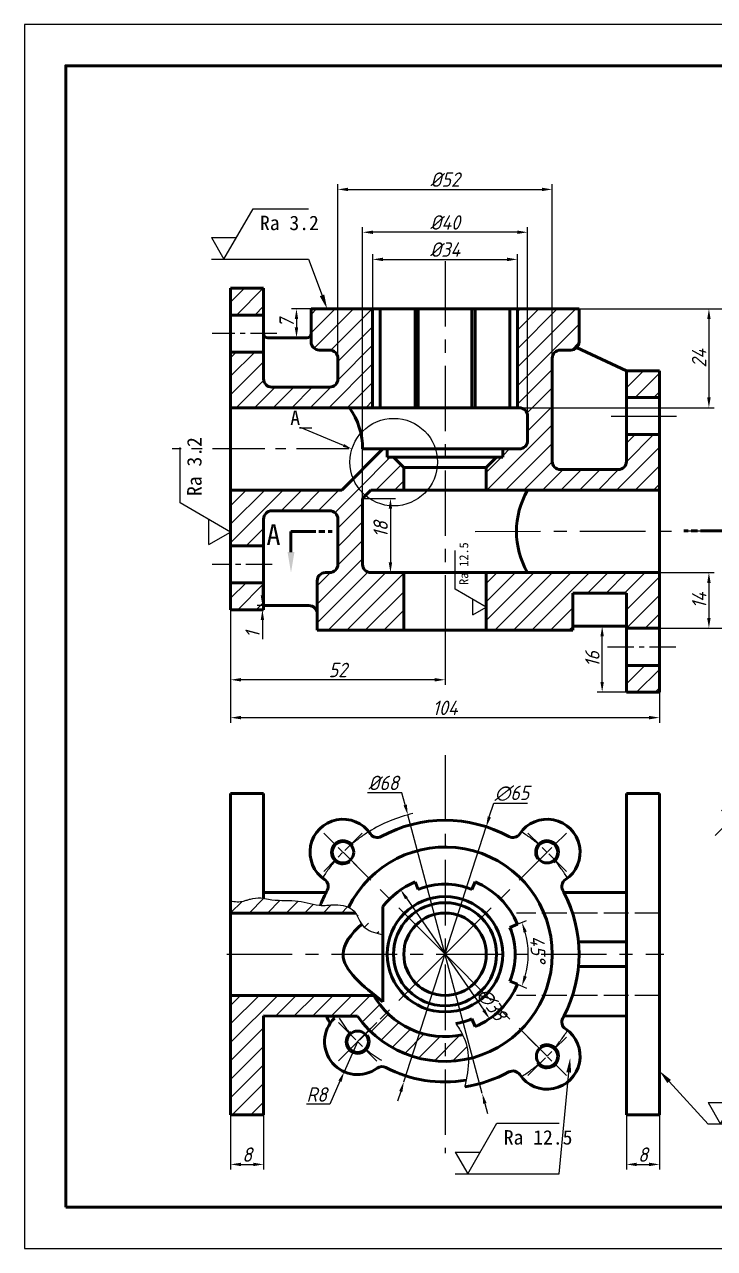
# Model space of a CAD drawing. Header units: millimetres. Extents: x 0 to 420, y 0 to 297.
# Drawn here: x 0 to 167.4, y 0 to 297 of the extents above; entities that cross this region are included whole.
import ezdxf
from ezdxf import colors
from ezdxf.entities.mleader import LeaderData, LeaderLine
from ezdxf.math import Vec2, Vec3

# ---------------------------------------------------------------- set-up
doc = ezdxf.new("R2010")
doc.units = ezdxf.units.MM
for name, pattern in [('ACAD_ISO02W100', [15, 12, -3]), ('AM_ISO08W050', [18, 12, -1.5, 3, -1.5]), ('AM_ISO08W050x2', [9, 6, -0.75, 1.5, -0.75]), ('CENTER', [50.8, 31.75, -6.35, 6.35, -6.35])]:
    doc.linetypes.add(name, pattern=pattern)
for name, color, linetype, lineweight in [('AM_0', 7, 'Continuous', 50), ('AM_10', 7, 'AM_ISO08W050', 50), ('AM_4', 3, 'Continuous', 25), ('AM_5', 3, 'Continuous', 25), ('AM_7', 4, 'AM_ISO08W050', 25), ('粗实线', 7, 'Continuous', 50), ('虚线', 7, 'ACAD_ISO02W100', 25)]:
    doc.layers.add(name, color=color, linetype=linetype, lineweight=lineweight)
doc.layers.add('点划线', color=3, linetype='CENTER')
doc.styles.add('数字', font='isocp.shx', dxfattribs={"oblique": 15})
doc.dimstyles.new('GB-test$0', dxfattribs={"dimtxt": 3.5, "dimasz": 2.5, "dimexe": 1.25, "dimexo": 0, "dimtad": 1, "dimdsep": 46, "dimtxsty": '数字', "dimcen": 2.5, "dimadec": 0, "dimazin": 0, "dimtfac": 1, "dimtmove": 0, "dimatfit": 3, "dimfxl": 1, "dimarcsym": 0})
doc.dimstyles.new('GB-test$2', dxfattribs={"dimtxt": 3.5, "dimasz": 2.5, "dimexe": 1.25, "dimexo": 0, "dimtad": 2, "dimdsep": 46, "dimtxsty": '数字', "dimcen": 2.5, "dimadec": 0, "dimazin": 0, "dimtfac": 1, "dimtmove": 0, "dimatfit": 3, "dimfxl": 1, "dimarcsym": 0})
doc.dimstyles.new('GB-test$3', dxfattribs={"dimtxt": 3.5, "dimasz": 2.5, "dimexe": 1.25, "dimexo": 0, "dimtad": 1, "dimtoh": 1, "dimdsep": 46, "dimtxsty": '数字', "dimcen": 2.5, "dimadec": 0, "dimazin": 0, "dimtfac": 1, "dimtmove": 0, "dimatfit": 0, "dimfxl": 1, "dimarcsym": 0})
doc.dimstyles.new('GB-test$4', dxfattribs={"dimtxt": 3.5, "dimasz": 2.5, "dimexe": 1.25, "dimexo": 0, "dimtad": 1, "dimtoh": 1, "dimdsep": 46, "dimtxsty": '数字', "dimcen": 2.5, "dimadec": 0, "dimazin": 0, "dimtfac": 1, "dimtmove": 0, "dimatfit": 0, "dimfxl": 1, "dimarcsym": 0})

# ---------------------------------------------------------------- blocks, each defined once
blk = doc.blocks.new('*U22')
at = {"layer": '点划线', "ltscale": 0.5}
blk.add_line((-12.37, -12.37), (12.37, 12.37), dxfattribs=at)
blk = doc.blocks.new('*U23')
at = {"layer": '粗实线', "color": 0, "linetype": 'ByBlock', "lineweight": -2, "transparency": 16777216}
for p, rotation in [((89.63, 83.78), 90.00000000000001), ((89.63, 59.03), 180), ((114.37, 59.03), 270)]:
    blk.add_blockref('*U22', p, dxfattribs=dict(at, rotation=rotation))
blk.add_blockref('*U22', (114.37, 83.78), dxfattribs=at)
blk = doc.blocks.new('*U12')
at = {"layer": 'AM_0'}
blk.add_circle((126.75, 96.16), 2.59, dxfattribs=at)
at = {"layer": 'AM_4'}
blk.add_arc((126.75, 96.16), 3, 305, 215, dxfattribs=at)
at = {"layer": 'AM_7', "linetype": 'AM_ISO08W050x2'}
for p, q in [((122.08, 91.49), (131.42, 100.82)), ((131.42, 91.49), (122.08, 100.82))]:
    blk.add_line(p, q, dxfattribs=at)
blk = doc.blocks.new('*U13')
at = {"layer": 'AM_0'}
blk.add_circle((77.25, 96.16), 2.59, dxfattribs=at)
at = {"layer": 'AM_4'}
blk.add_arc((77.25, 96.16), 3, 35, 305, dxfattribs=at)
at = {"layer": 'AM_7', "linetype": 'AM_ISO08W050x2'}
for p, q in [((81.92, 91.49), (72.58, 100.82)), ((81.92, 100.82), (72.58, 91.49))]:
    blk.add_line(p, q, dxfattribs=at)
blk = doc.blocks.new('*U14')
at = {"layer": 'AM_0'}
blk.add_circle((126.75, 46.66), 2.59, dxfattribs=at)
at = {"layer": 'AM_4'}
blk.add_arc((126.75, 46.66), 3, 215, 125, dxfattribs=at)
at = {"layer": 'AM_7', "linetype": 'AM_ISO08W050x2'}
for p, q in [((122.08, 51.32), (131.42, 41.99)), ((122.08, 41.99), (131.42, 51.32))]:
    blk.add_line(p, q, dxfattribs=at)
blk = doc.blocks.new('*U15')
at = {"layer": 'AM_0'}
blk.add_circle((80.81, 50.17), 2.59, dxfattribs=at)
at = {"layer": 'AM_4'}
blk.add_arc((80.81, 50.17), 3, 124.7865, 34.7865, dxfattribs=at)
at = {"layer": 'AM_7', "linetype": 'AM_ISO08W050x2'}
for p, q in [((85.49, 54.82), (76.12, 45.52)), ((76.16, 54.86), (85.46, 45.49))]:
    blk.add_line(p, q, dxfattribs=at)
blk = doc.blocks.new('*D31')
at = {"layer": 'AM_5', "color": 0, "lineweight": -2, "transparency": 16777216}
for p, q in [((146, 151), (138.86, 151)), ((140.11, 137.5), (140.11, 148.5)), ((146, 135), (138.86, 135))]:
    blk.add_line(p, q, dxfattribs=at)
at = {"layer": 'AM_5', "color": 0, "transparency": 16777216}
for points in [[(139.69, 148.5), (140.52, 148.5), (140.11, 151)], [(139.69, 137.5), (140.52, 137.5), (140.11, 135)]]:
    blk.add_solid(points, dxfattribs=at)
at = {"layer": 'Defpoints', "color": 0, "transparency": 16777216}
for p in [(140.11, 151), (146, 151), (146, 135)]:
    blk.add_point(p, dxfattribs=at)
at = {"layer": 'AM_5', "color": 0, "transparency": 16777216, "insert": (137.73, 143), "char_height": 3.5, "attachment_point": 5, "rotation": 90, "style": '数字'}
blk.add_mtext('16', dxfattribs=at)
blk = doc.blocks.new('*D33')
at = {"layer": 'AM_5', "color": 0, "lineweight": -2, "transparency": 16777216}
for p, q in [((57.71, 158.5), (57.71, 161)), ((58, 156), (56.46, 156)), ((58, 155), (56.46, 155)), ((57.71, 156), (57.71, 155)), ((57.71, 152.5), (57.71, 147.86))]:
    blk.add_line(p, q, dxfattribs=at)
at = {"layer": 'AM_5', "color": 0, "transparency": 16777216}
for points in [[(57.29, 158.5), (58.12, 158.5), (57.71, 156)], [(57.29, 152.5), (58.12, 152.5), (57.71, 155)]]:
    blk.add_solid(points, dxfattribs=at)
at = {"layer": 'Defpoints', "color": 0, "transparency": 16777216}
for p in [(57.71, 155), (58, 156), (58, 155)]:
    blk.add_point(p, dxfattribs=at)
at = {"layer": 'AM_5', "color": 0, "transparency": 16777216, "insert": (55.33, 148.93), "char_height": 3.5, "attachment_point": 5, "rotation": 90, "style": '数字'}
blk.add_mtext('1', dxfattribs=at)
blk = doc.blocks.new('*D34')
at = {"layer": 'AM_5', "color": 0, "lineweight": -2, "transparency": 16777216}
for p, q in [((134.5, 228), (178.2, 228)), ((176.95, 153), (176.95, 225.5)), ((154, 150.5), (178.2, 150.5))]:
    blk.add_line(p, q, dxfattribs=at)
at = {"layer": 'AM_5', "color": 0, "transparency": 16777216}
for points in [[(176.53, 225.5), (177.37, 225.5), (176.95, 228)], [(176.53, 153), (177.37, 153), (176.95, 150.5)]]:
    blk.add_solid(points, dxfattribs=at)
at = {"layer": 'Defpoints', "color": 0, "transparency": 16777216}
for p in [(134.5, 228), (176.95, 228), (154, 150.5)]:
    blk.add_point(p, dxfattribs=at)
at = {"layer": 'AM_5', "color": 0, "transparency": 16777216, "insert": (174.58, 189.25), "char_height": 3.5, "attachment_point": 5, "rotation": 90, "style": '数字'}
blk.add_mtext('78', dxfattribs=at)
blk = doc.blocks.new('*D35')
at = {"layer": 'AM_5', "color": 0, "lineweight": -2, "transparency": 16777216}
for p, q in [((82, 182), (90.01, 182)), ((88.76, 179.5), (88.76, 166.5)), ((84, 164), (90.01, 164))]:
    blk.add_line(p, q, dxfattribs=at)
at = {"layer": 'AM_5', "color": 0, "transparency": 16777216}
for points in [[(88.34, 179.5), (89.17, 179.5), (88.76, 182)], [(88.34, 166.5), (89.17, 166.5), (88.76, 164)]]:
    blk.add_solid(points, dxfattribs=at)
at = {"layer": 'Defpoints', "color": 0, "transparency": 16777216}
for p in [(82, 182), (84, 164), (88.76, 164)]:
    blk.add_point(p, dxfattribs=at)
at = {"layer": 'AM_5', "color": 0, "transparency": 16777216, "insert": (86.38, 174.47), "char_height": 3.5, "attachment_point": 5, "rotation": 90, "style": '数字'}
blk.add_mtext('18', dxfattribs=at)
blk = doc.blocks.new('*D36')
at = {"layer": 'AM_5', "color": 0, "lineweight": -2, "transparency": 16777216}
for p, q in [((50, 155), (50, 136.75)), ((102, 150), (102, 136.75)), ((99.5, 138), (52.5, 138))]:
    blk.add_line(p, q, dxfattribs=at)
at = {"layer": 'AM_5', "color": 0, "transparency": 16777216}
for points in [[(52.5, 138.42), (52.5, 137.58), (50, 138)], [(99.5, 138.42), (99.5, 137.58), (102, 138)]]:
    blk.add_solid(points, dxfattribs=at)
at = {"layer": 'Defpoints', "color": 0, "transparency": 16777216}
for p in [(50, 155), (102, 150), (50, 138)]:
    blk.add_point(p, dxfattribs=at)
at = {"layer": 'AM_5', "color": 0, "transparency": 16777216, "insert": (76, 140.38), "char_height": 3.5, "attachment_point": 5, "style": '数字'}
blk.add_mtext('52', dxfattribs=at)
blk = doc.blocks.new('*D37')
at = {"layer": 'AM_5', "color": 0, "lineweight": -2, "transparency": 16777216}
for p, q in [((50, 155), (50, 127.56)), ((154, 135), (154, 127.56)), ((52.5, 128.81), (151.5, 128.81))]:
    blk.add_line(p, q, dxfattribs=at)
at = {"layer": 'AM_5', "color": 0, "transparency": 16777216}
for points in [[(52.5, 129.23), (52.5, 128.4), (50, 128.81)], [(151.5, 129.23), (151.5, 128.4), (154, 128.81)]]:
    blk.add_solid(points, dxfattribs=at)
at = {"layer": 'Defpoints', "color": 0, "transparency": 16777216}
for p in [(50, 155), (154, 135), (154, 128.81)]:
    blk.add_point(p, dxfattribs=at)
at = {"layer": 'AM_5', "color": 0, "transparency": 16777216, "insert": (102, 131.19), "char_height": 3.5, "attachment_point": 5, "style": '数字'}
blk.add_mtext('104', dxfattribs=at)
blk = doc.blocks.new('*D38')
at = {"layer": 'AM_5', "color": 0, "lineweight": -2, "transparency": 16777216}
for p, q in [((84.45, 228), (84.45, 241.25)), ((119.55, 228), (119.55, 241.25)), ((86.95, 240), (117.05, 240))]:
    blk.add_line(p, q, dxfattribs=at)
at = {"layer": 'AM_5', "color": 0, "transparency": 16777216}
for points in [[(86.95, 240.42), (86.95, 239.58), (84.45, 240)], [(117.05, 240.42), (117.05, 239.58), (119.55, 240)]]:
    blk.add_solid(points, dxfattribs=at)
at = {"layer": 'Defpoints', "color": 0, "transparency": 16777216}
for p in [(119.55, 240), (84.45, 228), (119.55, 228)]:
    blk.add_point(p, dxfattribs=at)
at = {"layer": 'AM_5', "color": 0, "transparency": 16777216, "insert": (102, 242.38), "char_height": 3.5, "attachment_point": 5, "style": '数字'}
blk.add_mtext('%%C34', dxfattribs=at)
blk = doc.blocks.new('*D39')
at = {"layer": 'AM_5', "color": 0, "lineweight": -2, "transparency": 16777216}
for p, q in [((76, 213.5), (76, 258.23)), ((78.5, 256.98), (125.5, 256.98)), ((128, 216), (128, 258.23))]:
    blk.add_line(p, q, dxfattribs=at)
at = {"layer": 'AM_5', "color": 0, "transparency": 16777216}
for points in [[(78.5, 257.4), (78.5, 256.57), (76, 256.98)], [(125.5, 257.4), (125.5, 256.57), (128, 256.98)]]:
    blk.add_solid(points, dxfattribs=at)
at = {"layer": 'Defpoints', "color": 0, "transparency": 16777216}
for p in [(128, 256.98), (128, 216), (76, 213.5)]:
    blk.add_point(p, dxfattribs=at)
at = {"layer": 'AM_5', "color": 0, "transparency": 16777216, "insert": (102, 259.36), "char_height": 3.5, "attachment_point": 5, "style": '数字'}
blk.add_mtext('%%C52', dxfattribs=at)
blk = doc.blocks.new('*D40')
at = {"layer": 'AM_5', "color": 0, "lineweight": -2, "transparency": 16777216}
for p, q in [((82, 174), (82, 247.83)), ((119.5, 246.58), (84.5, 246.58)), ((122, 199), (122, 247.83))]:
    blk.add_line(p, q, dxfattribs=at)
at = {"layer": 'AM_5', "color": 0, "transparency": 16777216}
for points in [[(84.5, 247), (84.5, 246.17), (82, 246.58)], [(119.5, 247), (119.5, 246.17), (122, 246.58)]]:
    blk.add_solid(points, dxfattribs=at)
at = {"layer": 'Defpoints', "color": 0, "transparency": 16777216}
for p in [(82, 246.58), (122, 199), (82, 174)]:
    blk.add_point(p, dxfattribs=at)
at = {"layer": 'AM_5', "color": 0, "transparency": 16777216, "insert": (102, 248.96), "char_height": 3.5, "attachment_point": 5, "style": '数字'}
blk.add_mtext('%%C40', dxfattribs=at)
blk = doc.blocks.new('*D41')
at = {"layer": 'AM_5', "color": 0, "lineweight": -2, "transparency": 16777216}
for p, q in [((154, 164), (167.25, 164)), ((166, 161.5), (166, 153)), ((154, 150.5), (167.25, 150.5))]:
    blk.add_line(p, q, dxfattribs=at)
at = {"layer": 'AM_5', "color": 0, "transparency": 16777216}
for points in [[(165.58, 161.5), (166.42, 161.5), (166, 164)], [(165.58, 153), (166.42, 153), (166, 150.5)]]:
    blk.add_solid(points, dxfattribs=at)
at = {"layer": 'Defpoints', "color": 0, "transparency": 16777216}
for p in [(154, 164), (154, 150.5), (166, 150.5)]:
    blk.add_point(p, dxfattribs=at)
at = {"layer": 'AM_5', "color": 0, "transparency": 16777216, "insert": (163.63, 157.25), "char_height": 3.5, "attachment_point": 5, "rotation": 90, "style": '数字'}
blk.add_mtext('14', dxfattribs=at)
blk = doc.blocks.new('*D42')
at = {"layer": 'AM_5', "color": 0, "lineweight": -2, "transparency": 16777216}
for p, q in [((134.5, 228), (167.25, 228)), ((166, 225.5), (166, 206.5)), ((119.55, 204), (167.25, 204))]:
    blk.add_line(p, q, dxfattribs=at)
at = {"layer": 'AM_5', "color": 0, "transparency": 16777216}
for points in [[(165.58, 225.5), (166.42, 225.5), (166, 228)], [(165.58, 206.5), (166.42, 206.5), (166, 204)]]:
    blk.add_solid(points, dxfattribs=at)
at = {"layer": 'Defpoints', "color": 0, "transparency": 16777216}
for p in [(134.5, 228), (119.55, 204), (166, 204)]:
    blk.add_point(p, dxfattribs=at)
at = {"layer": 'AM_5', "color": 0, "transparency": 16777216, "insert": (163.62, 216), "char_height": 3.5, "attachment_point": 5, "rotation": 90, "style": '数字'}
blk.add_mtext('24', dxfattribs=at)
blk = doc.blocks.new('*S4')
at = {"layer": 'AM_5', "color": 2, "ltscale": 0.5}
for p, q in [((104.42, 159.99), (104.42, 169.35)), ((112, 155.61), (104.42, 159.99)), ((108.75, 153.73), (108.75, 157.49)), ((108.75, 153.73), (112, 155.61))]:
    blk.add_line(p, q, dxfattribs=at)
at = {"layer": 'AM_5', "color": 2, "ltscale": 0.5, "insert": (107.67, 161.03), "char_height": 2.167, "attachment_point": 7, "rotation": 90}
blk.add_mtext('Ra 12.5', dxfattribs=at)
blk = doc.blocks.new('*S5')
at = {"layer": 'AM_5', "color": 2, "ltscale": 0.5}
for p, q in [((37.75, 180.91), (37.75, 194.35)), ((50, 173.84), (37.75, 180.91)), ((44.75, 170.81), (44.75, 176.87)), ((44.75, 170.81), (50, 173.84))]:
    blk.add_line(p, q, dxfattribs=at)
at = {"layer": 'AM_5', "color": 2, "ltscale": 0.5, "insert": (43, 182.59), "char_height": 3.5, "attachment_point": 7, "rotation": 90}
blk.add_mtext('Ra 3.2', dxfattribs=at)
blk = doc.blocks.new('*D43')
at = {"layer": 'AM_5', "color": 0, "lineweight": -2, "transparency": 16777216}
for p, q in [((69.5, 228), (64.72, 228)), ((65.97, 225.5), (65.97, 223.5)), ((68.5, 221), (64.72, 221))]:
    blk.add_line(p, q, dxfattribs=at)
at = {"layer": 'AM_5', "color": 0, "transparency": 16777216}
for points in [[(65.55, 225.5), (66.38, 225.5), (65.97, 228)], [(65.55, 223.5), (66.38, 223.5), (65.97, 221)]]:
    blk.add_solid(points, dxfattribs=at)
at = {"layer": 'Defpoints', "color": 0, "transparency": 16777216}
for p in [(69.5, 228), (65.97, 221), (68.5, 221)]:
    blk.add_point(p, dxfattribs=at)
at = {"layer": 'AM_5', "color": 0, "transparency": 16777216, "insert": (63.59, 224.5), "char_height": 3.5, "attachment_point": 5, "rotation": 90, "style": '数字'}
blk.add_mtext('7', dxfattribs=at)
blk = doc.blocks.new('*S6')
at = {"layer": 'AM_5', "color": 2, "ltscale": 0.5}
for p, q in [((48.36, 240.04), (55.44, 252.29)), ((55.44, 252.29), (68.87, 252.29)), ((45.33, 245.29), (48.36, 240.04)), ((45.33, 245.29), (51.39, 245.29))]:
    blk.add_line(p, q, dxfattribs=at)
at = {"layer": 'AM_5', "ltscale": 0.5}
for p, q in [((45.33, 240.04), (68.87, 240.04)), ((68.87, 240.04), (72.16, 231.28))]:
    blk.add_line(p, q, dxfattribs=at)
at = {"layer": 'AM_5', "linetype": 'Continuous', "ltscale": 0.5}
blk.add_trace([(71.62, 231.07), (72.71, 231.48), (73.4, 228)], dxfattribs=at)
at = {"layer": 'AM_5', "color": 2, "ltscale": 0.5, "insert": (57.11, 247.04), "char_height": 3.5, "attachment_point": 7}
blk.add_mtext('Ra 3.2', dxfattribs=at)
blk = doc.blocks.new('*D44')
at = {"layer": 'AM_5', "color": 0, "lineweight": -2, "transparency": 16777216}
for p, q in [((112.74, 104.72), (113.83, 108.08)), ((113.83, 108.08), (121.98, 108.08)), ((92.02, 40.48), (111.98, 102.34)), ((91.26, 38.1), (90.49, 35.72))]:
    blk.add_line(p, q, dxfattribs=at)
at = {"layer": 'AM_5', "color": 0, "transparency": 16777216}
for points in [[(112.35, 104.85), (113.14, 104.59), (111.98, 102.34)], [(90.86, 38.22), (91.65, 37.97), (92.02, 40.48)]]:
    blk.add_solid(points, dxfattribs=at)
at = {"layer": 'Defpoints', "color": 0, "transparency": 16777216}
for p in [(111.98, 102.34), (92.02, 40.48)]:
    blk.add_point(p, dxfattribs=at)
at = {"layer": 'AM_5', "color": 0, "transparency": 16777216, "insert": (118.21, 110.45), "char_height": 3.5, "attachment_point": 5, "style": '数字'}
blk.add_mtext('∅65', dxfattribs=at)
blk = doc.blocks.new('*D45')
at = {"layer": 'AM_5', "color": 0, "lineweight": -2, "transparency": 16777216}
for p, q in [((91.54, 110.59), (83.21, 110.59)), ((92.32, 107.64), (91.54, 110.59)), ((111.03, 37.59), (92.97, 105.22)), ((111.68, 35.18), (112.32, 32.76))]:
    blk.add_line(p, q, dxfattribs=at)
blk.add_arc((102, 71.41), 35, 102.9061, 121.8751, dxfattribs=at)
at = {"layer": 'AM_5', "color": 0, "transparency": 16777216}
for points in [[(92.73, 107.74), (91.92, 107.53), (92.97, 105.22)], [(112.08, 35.28), (111.27, 35.07), (111.03, 37.59)]]:
    blk.add_solid(points, dxfattribs=at)
at = {"layer": 'Defpoints', "color": 0, "transparency": 16777216}
for p in [(92.97, 105.22), (111.03, 37.59)]:
    blk.add_point(p, dxfattribs=at)
at = {"layer": 'AM_5', "color": 0, "transparency": 16777216, "insert": (87.06, 112.97), "char_height": 3.5, "attachment_point": 5, "style": '数字'}
blk.add_mtext('%%C68', dxfattribs=at)
blk = doc.blocks.new('*D46')
at = {"layer": 'AM_5', "color": 0, "lineweight": -2, "transparency": 16777216}
blk.add_line((92.63, 84.99), (111.37, 57.82), dxfattribs=at)
at = {"layer": 'AM_5', "color": 0, "transparency": 16777216}
for points in [[(92.97, 85.22), (92.29, 84.75), (91.21, 87.05)], [(111.71, 58.06), (111.03, 57.59), (112.79, 55.77)]]:
    blk.add_solid(points, dxfattribs=at)
at = {"layer": 'Defpoints', "color": 0, "transparency": 16777216}
for p in [(91.21, 87.05), (112.79, 55.77)]:
    blk.add_point(p, dxfattribs=at)
at = {"layer": 'AM_5', "color": 0, "transparency": 16777216, "insert": (113.25, 59.28), "char_height": 3.5, "attachment_point": 5, "rotation": 304.6014, "style": '数字'}
blk.add_mtext('∅38', dxfattribs=at)
blk = doc.blocks.new('*D47')
at = {"layer": 'AM_5', "color": 0, "lineweight": -2, "transparency": 16777216}
for p, q in [((80.79, 50.19), (77.54, 42.88)), ((76.52, 40.6), (74.03, 35)), ((74.03, 35), (68.36, 35))]:
    blk.add_line(p, q, dxfattribs=at)
at = {"layer": 'AM_5', "color": 0, "transparency": 16777216}
blk.add_solid([(76.14, 40.77), (76.9, 40.43), (77.54, 42.88)], dxfattribs=at)
at = {"layer": 'Defpoints', "color": 0, "transparency": 16777216}
for p in [(80.79, 50.19), (77.54, 42.88)]:
    blk.add_point(p, dxfattribs=at)
at = {"layer": 'AM_5', "color": 0, "transparency": 16777216, "insert": (70.89, 37.37), "char_height": 3.5, "attachment_point": 5, "style": '数字'}
blk.add_mtext('R8', dxfattribs=at)
blk = doc.blocks.new('*D48')
at = {"layer": 'AM_5', "color": 0, "lineweight": -2, "transparency": 16777216}
for p, q in [((50, 32.41), (50, 19.16)), ((58, 32.41), (58, 19.16)), ((52.5, 20.41), (55.5, 20.41))]:
    blk.add_line(p, q, dxfattribs=at)
at = {"layer": 'AM_5', "color": 0, "transparency": 16777216}
for points in [[(52.5, 20.82), (52.5, 19.99), (50, 20.41)], [(55.5, 20.82), (55.5, 19.99), (58, 20.41)]]:
    blk.add_solid(points, dxfattribs=at)
at = {"layer": 'Defpoints', "color": 0, "transparency": 16777216}
for p in [(50, 32.41), (58, 32.41), (58, 20.41)]:
    blk.add_point(p, dxfattribs=at)
at = {"layer": 'AM_5', "color": 0, "transparency": 16777216, "insert": (54, 22.78), "char_height": 3.5, "attachment_point": 5, "style": '数字'}
blk.add_mtext('8', dxfattribs=at)
blk = doc.blocks.new('*D49')
at = {"layer": 'AM_5', "color": 0, "lineweight": -2, "transparency": 16777216}
for p, q in [((146, 32.41), (146, 19.16)), ((154, 32.41), (154, 19.16)), ((148.5, 20.41), (151.5, 20.41))]:
    blk.add_line(p, q, dxfattribs=at)
at = {"layer": 'AM_5', "color": 0, "transparency": 16777216}
for points in [[(148.5, 20.82), (148.5, 19.99), (146, 20.41)], [(151.5, 20.82), (151.5, 19.99), (154, 20.41)]]:
    blk.add_solid(points, dxfattribs=at)
at = {"layer": 'Defpoints', "color": 0, "transparency": 16777216}
for p in [(146, 32.41), (154, 32.41), (154, 20.41)]:
    blk.add_point(p, dxfattribs=at)
at = {"layer": 'AM_5', "color": 0, "transparency": 16777216, "insert": (150, 22.78), "char_height": 3.5, "attachment_point": 5, "style": '数字'}
blk.add_mtext('8', dxfattribs=at)
blk = doc.blocks.new('*D50')
at = {"layer": 'AM_5', "color": 0, "lineweight": -2, "transparency": 16777216}
for p, q in [((119.55, 78.68), (121.79, 79.6)), ((119.55, 64.14), (121.79, 63.21))]:
    blk.add_line(p, q, dxfattribs=at)
blk.add_arc((102, 71.41), 20.17, 344.6049, 15.3951, dxfattribs=at)
at = {"layer": 'AM_5', "color": 0, "transparency": 16777216}
for points in [[(121.06, 76.63), (121.84, 76.9), (120.64, 79.13)], [(121.84, 65.92), (121.06, 66.19), (120.64, 63.69)]]:
    blk.add_solid(points, dxfattribs=at)
at = {"layer": 'Defpoints', "color": 0, "transparency": 16777216}
for p in [(117.71, 77.91), (119.55, 78.68), (122, 68.77), (117.71, 64.9), (119.55, 64.14)]:
    blk.add_point(p, dxfattribs=at)
at = {"layer": 'AM_5', "color": 0, "transparency": 16777216, "insert": (124.51, 72.67), "char_height": 3.5, "attachment_point": 5, "rotation": 273.2102, "style": '数字'}
blk.add_mtext('45°', dxfattribs=at)
blk = doc.blocks.new('*S7')
at = {"layer": 'AM_5', "color": 2, "ltscale": 0.5}
for p, q in [((168.83, 30.17), (175.9, 42.43)), ((175.9, 42.43), (189.34, 42.43)), ((165.8, 35.42), (168.83, 30.17)), ((165.8, 35.42), (171.86, 35.42))]:
    blk.add_line(p, q, dxfattribs=at)
at = {"layer": 'AM_5', "ltscale": 0.5}
for p, q in [((165.8, 30.17), (156.36, 40.52)), ((189.34, 30.17), (165.8, 30.17))]:
    blk.add_line(p, q, dxfattribs=at)
at = {"layer": 'AM_5', "linetype": 'Continuous', "ltscale": 0.5}
blk.add_trace([(156.79, 40.91), (155.93, 40.12), (154, 43.1)], dxfattribs=at)
at = {"layer": 'AM_5', "color": 2, "ltscale": 0.5, "insert": (177.58, 37.17), "char_height": 3.5, "attachment_point": 7}
blk.add_mtext('Ra 3.2', dxfattribs=at)
blk = doc.blocks.new('*S11')
at = {"layer": 'AM_5', "ltscale": 0.5}
for p, q in [((129.69, 18.16), (132.01, 42.73)), ((104.46, 18.16), (129.69, 18.16))]:
    blk.add_line(p, q, dxfattribs=at)
at = {"layer": 'AM_5', "color": 2, "ltscale": 0.5}
for p, q in [((107.49, 18.16), (114.57, 30.41)), ((114.57, 30.41), (129.69, 30.41)), ((104.46, 23.41), (107.49, 18.16)), ((104.46, 23.41), (110.53, 23.41))]:
    blk.add_line(p, q, dxfattribs=at)
at = {"layer": 'AM_5', "linetype": 'Continuous', "ltscale": 0.5}
blk.add_trace([(132.59, 42.68), (131.43, 42.79), (132.34, 46.21)], dxfattribs=at)
at = {"layer": 'AM_5', "color": 2, "ltscale": 0.5, "insert": (116.24, 25.16), "char_height": 3.5, "attachment_point": 7}
blk.add_mtext('Ra 12.5', dxfattribs=at)

msp = doc.modelspace()

# ---------------------------------------------------------------- hatches: boundary and pattern name
at = {"ltscale": 0.5}
h = msp.add_hatch(dxfattribs=at)
h.set_pattern_fill('ANSI31', color=256)
h.paths.add_polyline_path([(84.446, 228), (69.5, 228), (69.5, 223), (69.5, 222), (69.5, 220, 0.4142136), (71.5, 218), (74, 218, -0.4142136), (76, 216), (76, 211, -0.4142136), (74, 209), (60, 209, -0.4142136), (58, 211), (58, 217.5), (50, 217.5), (50, 204), (82, 204), (84.446, 204)])
h.paths.add_polyline_path([(58, 233), (50, 233), (50, 226.5), (58, 226.5)])
h = msp.add_hatch(dxfattribs=at)
h.set_pattern_fill('ANSI31', color=256)
h.paths.add_polyline_path([(130, 218), (132.5, 218, 0.4142136), (134.5, 220), (134.5, 228), (119.554, 228), (119.554, 204), (120, 204, -0.4142136), (122, 202), (122, 196, -0.4142136), (120, 194), (116, 194), (116, 192), (114.5, 192), (112, 189.5), (112, 184), (122, 184), (154, 184), (154, 197.5), (146, 197.5), (146, 191, -0.4142136), (144, 189), (130, 189, -0.4142136), (128, 191), (128, 216, -0.4142136)])
h.paths.add_polyline_path([(154, 213), (146, 213), (146, 206.5), (154, 206.5)], flags=17)
h = msp.add_hatch(dxfattribs=at)
h.set_pattern_fill('ANSI31', color=256)
h.paths.add_polyline_path([(92, 189.5), (89.5, 192), (88, 192), (88, 194), (86.929, 194), (79.714, 186.785, 0.1208187), (82.69, 182.69), (84, 184), (92, 184)])
h.paths.add_polyline_path([(154, 164), (122, 164), (112, 164), (112, 150), (133, 150), (133, 159), (146, 159), (146, 150.5), (154, 150.5)])
h.paths.add_polyline_path([(154, 141.5), (146, 141.5), (146, 135), (154, 135)])
h = msp.add_hatch(dxfattribs=at)
h.set_pattern_fill('ANSI31', color=256)
h.paths.add_polyline_path([(92, 164), (84, 164, -0.4142136), (82, 166), (82, 182), (82.69, 182.69, -0.1208187), (79.714, 186.785), (76.929, 184), (50, 184), (50, 170.5), (58, 170.5), (58, 177, -0.4142136), (60, 179), (74, 179, -0.4142136), (76, 177), (76, 166, -0.4142136), (74, 164), (73, 164, 0.4142136), (71, 162), (71, 150), (92, 150)])
h = msp.add_hatch(dxfattribs=at)
h.set_pattern_fill('ANSI31', color=256)
h.paths.add_polyline_path([(58, 161.5), (50, 161.5), (50, 155), (58, 155)])
h = msp.add_hatch(dxfattribs=at)
h.set_pattern_fill('ANSI31', color=256)
h.paths.add_polyline_path([(190.027, 108.249), (185.822, 108.249), (185.822, 98.249), (190.027, 98.249)])
edge = h.paths.add_edge_path()
edge.add_line((179.822, 108.249), (168.801, 108.249))
edge.add_spline(control_points=[(168.801, 108.249), (168.975, 107.142), (169.383, 104.545), (166.845, 101.371), (167.836, 99.103), (168.229, 98.249)], knot_values=[0, 0, 0, 0, 3.2785932, 7.6923017, 10.3557833, 10.3557833, 10.3557833, 10.3557833], degree=3, periodic=0)
edge.add_line((168.229, 98.249), (179.822, 98.249))
edge.add_line((179.822, 98.249), (179.822, 108.249))
h = msp.add_hatch(dxfattribs=at)
h.set_pattern_fill('ANSI31', color=256)
edge = h.paths.add_edge_path()
edge.add_spline(control_points=[(78.615, 82.77), (77.638, 83.217), (75.015, 83.593), (71.762, 82.973), (68.586, 83.987), (64.505, 84.643), (60.908, 84.311), (58.392, 84.922), (58, 84.993)], knot_values=[8.1673018, 8.1673018, 8.1673018, 8.1673018, 11.3597399, 15.2243949, 18.1954342, 21.1273447, 27.6361937, 28.831251, 28.831251, 28.831251, 28.831251], degree=3, periodic=0)
edge.add_spline(control_points=[(58, 84.993), (57.762, 85.037), (56.704, 85.192), (55.325, 84.935), (53.971, 84.578), (52.433, 84.007), (51.072, 84.165), (50, 84.296)], knot_values=[0.0682857, 0.0682857, 0.0682857, 0.0682857, 0.7936991, 3.2877346, 4.1587042, 5.0114404, 8.1673018, 8.1673018, 8.1673018, 8.1673018], degree=3, periodic=0)
edge.add_line((50, 84.296), (50, 81.406))
edge.add_line((50, 81.406), (80.252, 81.406))
edge.add_spline(control_points=[(86.929, 76.144), (85.361, 76.499), (83.077, 77.017), (81.092, 79.576), (80.321, 81.722), (79.122, 82.538), (78.615, 82.77)], knot_values=[28.831251, 28.831251, 28.831251, 28.831251, 33.4384173, 35.5418519, 38.2963929, 39.9544613, 39.9544613, 39.9544613, 39.9544613], degree=3, periodic=0)
h = msp.add_hatch(dxfattribs=at)
h.set_pattern_fill('ANSI31', color=256)
h.paths.add_polyline_path([(84.679, 61.406), (50, 61.406), (50, 32.406), (58, 32.406), (58, 56.493), (73.169, 56.406), (80.763, 56.406, 0.0426362), (83.615, 53.022), (87.858, 57.264, -0.0655435)])
h = msp.add_hatch(dxfattribs=at)
h.set_pattern_fill('ANSI31', color=256)
h.paths.add_polyline_path([(102, 51.406, -0.1989124), (87.858, 57.264), (83.615, 53.022, 0.1989124), (102, 45.406)])
edge = h.paths.add_edge_path()
edge.add_spline(control_points=[(107.683, 46.035), (107.632, 48.041), (107.164, 50.076), (106.269, 51.867)], knot_values=[0, 0, 0, 0, 6.0012086, 6.0012086, 6.0012086, 6.0012086], degree=3, periodic=0)
edge.add_arc((102, 71.406), 20, 270, 282.32357, ccw=False)
edge.add_line((102, 51.406), (102, 45.406))
edge.add_arc((102, 71.406), 26, 270, 282.62617)

# ---------------------------------------------------------------- linework, layer by layer
msp.add_lwpolyline([(0, 0), (420, 0), (420, 297), (0, 297)], close=True)
for points in [[(49.93, 84.305), (53.155, 84.305), (53.968, 84.562), (54.808, 84.792), (57.284, 85.089), (59.175, 84.753), (65.673, 84.377), (68.568, 83.915), (71.47, 83.279), (75.333, 83.391), (79.928, 81.835), (81.312, 79.453), (82.638, 77.821), (86.929, 76.144)], [(104.585, 54.604), (106.269, 51.867), (107.683, 46.035), (106.777, 39.259)]]:
    msp.add_spline(points, degree=3, dxfattribs=at)
at = {"layer": 'AM_10', "color": 7, "linetype": 'AM_ISO08W050', "lineweight": 50, "ltscale": 0.5}
for p, q in [((64.634, 173.999), (64.634, 168.999)), ((64.634, 173.999), (74.634, 173.999)), ((169.951, 174.113), (159.951, 174.113))]:
    msp.add_line(p, q, dxfattribs=at)
at = {"layer": 'AM_10', "color": 7, "linetype": 'Continuous', "lineweight": 50, "ltscale": 0.5, "extrusion": (-2.44929e-17, 0, -1)}
msp.add_trace([(-65.467, 168.999), (-63.801, 168.999), (-64.634, 163.999)], dxfattribs=at)
at = {"layer": 'AM_4', "color": 3, "linetype": 'Continuous', "lineweight": 25, "ltscale": 0.5}
msp.add_circle((89.55, 190.807), 10.627, dxfattribs=at)
at = {"layer": '点划线', "ltscale": 0.5}
for p, q in [((102, 239.588), (102, 142.132)), ((142.272, 202), (158.5, 202)), ((109.31, 174), (164.951, 174.113)), ((102, 119.674), (102, 23.139)), ((49.077, 71.406), (155.105, 71.406))]:
    msp.add_line(p, q, dxfattribs=at)
at = {"layer": '点划线', "ltscale": 0.2}
for p, q in [((61.176, 222), (45.5, 222)), ((60.068, 166), (45.5, 166)), ((141.443, 146), (158.5, 146))]:
    msp.add_line(p, q, dxfattribs=at)
at = {"layer": '点划线', "ltscale": 0.4}
msp.add_line((78.637, 194), (35.809, 194), dxfattribs=at)
at = {"layer": '点划线', "ltscale": 0.2}
for radius, start, end in [(35, 121.87514, 130.75251), (35, 139.24749, 148.12486), (35, 31.87514, 40.75251), (30, 211.09845, 220.10112), (30, 220.10112, 220.10113), (30, 230.01276, 239.01543)]:
    msp.add_arc((102, 71.406), radius, start, end, dxfattribs=at)
at = {"layer": '点划线', "ltscale": 0.5}
msp.add_arc((102, 71.406), 35, 49.24749, 58.12486, dxfattribs=at)
at = {"layer": '点划线', "ltscale": 0.3}
for start, end in [(319.24749, 328.12486), (301.87514, 310.75251)]:
    msp.add_arc((102, 71.406), 35, start, end, dxfattribs=at)
at = {"layer": '粗实线', "ltscale": 0.5}
for p, q in [((58, 233), (50, 233)), ((50, 233), (50, 222)), ((58, 223), (58, 233)), ((50, 226.5), (58, 226.5)), ((92, 228), (69.5, 228)), ((69.5, 228), (69.5, 223)), ((84.446, 228), (84.446, 204)), ((86.294, 228), (86.294, 204)), ((102, 228), (92, 228)), ((94.729, 228), (94.729, 204)), ((95.494, 228), (95.494, 204)), ((102, 228), (134.5, 228)), ((108.506, 228), (108.506, 204)), ((109.271, 228), (109.271, 204)), ((117.706, 228), (117.706, 204)), ((119.554, 228), (119.554, 204)), ((134.5, 220), (134.5, 228)), ((58, 223), (58, 222)), ((69.5, 223), (69.5, 222)), ((50, 222), (50, 217.5)), ((58, 222), (58, 217.5)), ((59, 221), (68.5, 221)), ((69.5, 222), (69.5, 220)), ((50, 217.5), (50, 204)), ((50, 217.5), (58, 217.5)), ((58, 217.5), (58, 211)), ((71.5, 218), (74, 218)), ((130, 218), (132.5, 218)), ((146, 213), (133.914, 218.586)), ((76, 216), (76, 211)), ((128, 216), (128, 191)), ((154, 213), (146, 213)), ((146, 213), (146, 191)), ((154, 135), (154, 213)), ((60, 209), (74, 209)), ((154, 206.5), (146, 206.5)), ((50, 204), (82, 204)), ((50, 194), (50, 204)), ((82, 204), (120, 204)), ((122, 196), (122, 202)), ((154, 197.5), (146, 197.5)), ((50, 194), (50, 155)), ((86.929, 194), (76.929, 184)), ((82, 194), (120, 194)), ((88, 194), (88, 192)), ((116, 192), (116, 194)), ((88, 192), (116, 192)), ((89.5, 192), (92, 189.5)), ((114.5, 192), (112, 189.5)), ((92, 184), (92, 189.5)), ((92, 189.5), (112, 189.5)), ((112, 184), (112, 189.5)), ((144, 189), (130, 189)), ((50, 184), (76.929, 184)), ((82, 182), (84, 184)), ((82, 166), (82, 182)), ((84, 184), (122, 184)), ((122, 184), (154, 184)), ((60, 179), (74, 179)), ((58, 155), (58, 177)), ((76, 177), (76, 166)), ((50, 170.5), (58, 170.5)), ((73, 164), (74, 164)), ((84, 164), (122, 164)), ((92, 150), (92, 164)), ((112, 150), (112, 164)), ((122, 164), (154, 164)), ((50, 161.5), (58, 161.5)), ((71, 162), (71, 150)), ((133, 159), (133, 150)), ((146, 159), (133, 159)), ((146, 159), (146, 135)), ((50, 155), (58, 155)), ((58, 156), (69, 156)), ((146, 151), (133, 151)), ((154, 150.5), (146, 150.5)), ((154, 141.5), (146, 141.5)), ((146, 135), (154, 135)), ((50, 71.406), (50, 110.406)), ((50, 110.406), (58, 110.406)), ((58, 110.406), (58, 84.989)), ((154, 110.406), (146, 110.406)), ((146, 110.406), (146, 32.406)), ((154, 71.406), (154, 110.406)), ((73.169, 86.406), (58, 86.406)), ((95.494, 87.112), (94.729, 88.96)), ((108.506, 87.112), (109.271, 88.96)), ((130.831, 86.406), (146, 86.406)), ((50, 81.406), (80.257, 81.406)), ((86.929, 82.976), (86.929, 59.837)), ((117.706, 77.912), (119.554, 78.677)), ((134.361, 74.406), (146, 74.406)), ((50, 71.406), (50, 32.406)), ((154, 71.406), (154, 32.406)), ((134.361, 68.406), (146, 68.406)), ((117.706, 64.901), (119.554, 64.136)), ((50, 61.406), (84.679, 61.406)), ((73.169, 56.406), (58, 56.493)), ((58, 56.493), (58, 32.406)), ((130.831, 56.406), (146, 56.493)), ((73.169, 56.406), (80.763, 56.406)), ((108.506, 55.701), (109.271, 53.853)), ((50, 32.406), (58, 32.406)), ((154, 32.406), (146, 32.406))]:
    msp.add_line(p, q, dxfattribs=at)
at = {"layer": '粗实线'}
msp.add_line((71, 150), (133, 150), dxfattribs=at)
msp.add_lwpolyline([(10, 10), (410, 10), (410, 287), (10, 287)], close=True, dxfattribs=at)
at = {"layer": '粗实线', "ltscale": 0.5}
for radius in [14, 12.5, 10]:
    msp.add_circle((102, 71.406), radius, dxfattribs=at)
for centre, radius, start, end in [((59, 222), 1, 180, 270), ((68.5, 222), 1, 270, 0), ((71.5, 220), 2, 180, 270), ((132.5, 220), 2, 270, 0), ((74, 216), 2, 0, 90), ((130, 216), 2, 90, 180), ((60, 211), 2, 180, 270), ((74, 211), 2, 270, 0), ((64.679, 194), 17.321, 360, 35.26439), ((120, 202), 2, 0, 90), ((120, 196), 2, 270, 0), ((130, 191), 2, 180, 270), ((144, 191), 2, 270, 0), ((139.321, 174), 20, 150, 210), ((60, 177), 2, 90, 180), ((74, 177), 2, 360, 90), ((73, 162), 2, 90, 180), ((74, 166), 2, 270, 360), ((84, 166), 2, 180, 270), ((69, 154), 2, 0, 90), ((77.251, 96.155), 8, 33.90128, 236.09872), ((126.749, 96.155), 8, 303.90128, 146.09872), ((102, 71.406), 32.5, 61.52501, 118.47499), ((85.551, 101.733), 2, 213.90128, 298.47499), ((118.449, 101.733), 2, 241.52501, 326.09872), ((102, 71.406), 26, 215.23442, 154.102), ((71.674, 87.855), 2, 331.52501, 56.09872), ((132.326, 87.855), 2, 123.90128, 208.47499), ((102, 71.406), 32.5, 151.52501, 158.57743), ((102, 71.406), 19, 112.5, 142.4869), ((102, 71.406), 17, 67.5, 112.5), ((102, 71.406), 19, 22.5, 67.5), ((102, 71.406), 32.5, 27.48643, 28.47499), ((102, 71.406), 32.5, 332.51357, 27.48643), ((102, 71.406), 17, 337.5, 22.5), ((102, 71.406), 19, 292.5, 337.5), ((102, 71.406), 20, 208.5563, 282.32357), ((80.787, 50.193), 8, 134.6419, 306.46965), ((102, 71.406), 32.5, 207.48643, 211.02107), ((102, 71.406), 31, 208.93853, 210.04505), ((102, 71.406), 17, 278.74655, 292.5), ((132.326, 54.958), 2, 151.52501, 236.09872), ((102, 71.406), 32.5, 331.52501, 332.51357), ((126.749, 46.658), 8, 213.90128, 56.09872), ((86.731, 42.152), 2, 62.43826, 126.46965), ((102, 71.406), 31, 242.43826, 279.48296), ((102, 71.406), 32.5, 278.45215, 298.47499), ((118.449, 41.08), 2, 33.90128, 118.47499)]:
    msp.add_arc(centre, radius, start, end, dxfattribs=at)
msp.add_open_spline([(81.814, 78.706), (79.177, 76.273), (74.199, 69.983), (82.09, 63.693), (86.929, 59.837)], degree=3, knots=[5.5677915, 5.5677915, 5.5677915, 5.5677915, 15.0837728, 30.1675456, 30.1675456, 30.1675456, 30.1675456], dxfattribs=at)
at = {"layer": '虚线', "ltscale": 0.5}
for p, q in [((154, 81.406), (119.321, 81.406)), ((154, 61.406), (119.321, 61.406))]:
    msp.add_line(p, q, dxfattribs=at)

# ---------------------------------------------------------------- block references
at = {"layer": 'AM_0'}
for name in ['*U13', '*U12', '*U15', '*U14']:
    msp.add_blockref(name, (0, 0), dxfattribs=at)
at = {"layer": 'AM_5', "ltscale": 0.5}
for name in ['*S6', '*S5', '*S4', '*S11', '*S7']:
    msp.add_blockref(name, (0, 0), dxfattribs=at)
at = {"layer": '粗实线'}
msp.add_blockref('*U23', (0, 0), dxfattribs=at)

# ---------------------------------------------------------------- texts
at = {"layer": 'AM_10', "color": 7}
msp.add_text('A', height=5, dxfattribs=at).set_placement((58.693, 170.729))

# ---------------------------------------------------------------- dimensions: what is measured, and where the dimension line sits
at = {"layer": 'AM_5'}
dim = msp.add_linear_dim(base=(128, 256.985), p1=(76, 213.5), p2=(128, 216), text='%%C<>', dimstyle='GB-test$0', override={"dimpost": '', "dimtp": 0, "dimtm": 0, "dimtdec": 2, "dimtzin": 8}, dxfattribs=at)
dim.commit()
dim.dimension.update_dxf_attribs({"geometry": '*D39', "text_midpoint": (102, 256.985), "dimtype": 160})
dim = msp.add_linear_dim(base=(82, 246.582), p1=(122, 199), p2=(82, 174), text='%%C<>', dimstyle='GB-test$0', override={"dimpost": ''}, dxfattribs=at)
dim.commit()
dim.dimension.update_dxf_attribs({"geometry": '*D40', "text_midpoint": (102, 248.957)})
dim = msp.add_aligned_dim(p1=(84.446, 228), p2=(119.554, 228), distance=12, text='%%C34', dimstyle='GB-test$0', override={"dimpost": ''}, dxfattribs=at)
dim.commit()
dim.dimension.update_dxf_attribs({"geometry": '*D38', "text_midpoint": (102, 242.375)})
for base, p1, p2, angle, picture, middle in [((65.966, 221), (69.5, 228), (68.5, 221), 90, '*D43', (63.591, 224.5)), ((166, 204), (134.5, 228), (119.554, 204), 90, '*D42', (163.625, 216)), ((50, 138), (102, 150), (50, 155), 0, '*D36', (76, 140.375)), ((58, 20.406), (50, 32.406), (58, 32.406), 0, '*D48', (54, 22.781))]:
    dim = msp.add_linear_dim(base=base, p1=p1, p2=p2, angle=angle, dimstyle='GB-test$0', override={"dimpost": ''}, dxfattribs=at)
    dim.commit()
    dim.dimension.update_dxf_attribs({"geometry": picture, "text_midpoint": middle})
for base, p1, p2, text, picture, middle in [((176.951, 228), (154, 150.5), (134.5, 228), '78', '*D34', (174.576, 189.25)), ((166, 150.5), (154, 164), (154, 150.5), '14', '*D41', (163.625, 157.25))]:
    dim = msp.add_linear_dim(base=base, p1=p1, p2=p2, angle=90, text=text, dimstyle='GB-test$0', override={"dimpost": ''}, dxfattribs=at)
    dim.commit()
    dim.dimension.update_dxf_attribs({"geometry": picture, "text_midpoint": middle})
for base, p1, p2, picture, middle in [((88.758, 164), (82, 182), (84, 164), '*D35', (88.758, 174.474)), ((57.706, 155), (58, 156), (58, 155), '*D33', (57.706, 148.931))]:
    dim = msp.add_linear_dim(base=base, p1=p1, p2=p2, angle=90, dimstyle='GB-test$0', dxfattribs=at)
    dim.commit()
    dim.dimension.update_dxf_attribs({"geometry": picture, "text_midpoint": middle, "dimtype": 160})
for base, p1, p2, picture, middle in [((154, 128.812), (50, 155), (154, 135), '*D37', (102, 131.187)), ((154, 20.406), (146, 32.406), (154, 32.406), '*D49', (150, 22.781))]:
    dim = msp.add_linear_dim(base=base, p1=p1, p2=p2, angle=0, dimstyle='GB-test$0', dxfattribs=at)
    dim.commit()
    dim.dimension.update_dxf_attribs({"geometry": picture, "text_midpoint": middle})
dim = msp.add_linear_dim(base=(140.106, 151), p1=(146, 135), p2=(146, 151), angle=90, dimstyle='GB-test$0', override={"dimpost": ''}, dxfattribs=at)
dim.commit()
dim.dimension.update_dxf_attribs({"geometry": '*D31', "text_midpoint": (140.106, 143), "dimtype": 161})
dim = msp.add_diameter_dim_2p(p1=(111.031, 37.592), p2=(92.969, 105.221), text='%%C68', dimstyle='GB-test$3', override={"dimpost": '60'}, dxfattribs=at)
dim.commit()
dim.dimension.update_dxf_attribs({"geometry": '*D45', "text_midpoint": (87.059, 110.591), "dimtype": 163})
dim = msp.add_diameter_dim_2p(p1=(92.025, 40.475), p2=(111.975, 102.338), dimstyle='GB-test$3', override={"dimpost": ''}, dxfattribs=at)
dim.commit()
dim.dimension.update_dxf_attribs({"geometry": '*D44', "text_midpoint": (118.215, 108.075), "dimtype": 163})
dim = msp.add_diameter_dim_2p(p1=(91.211, 87.046), p2=(112.789, 55.767), dimstyle='GB-test$3', dxfattribs=at)
dim.commit()
dim.dimension.update_dxf_attribs({"geometry": '*D46', "text_midpoint": (111.298, 57.928), "dimtype": 163})
dim = msp.add_angular_dim_2l(base=(122.001, 68.773), line1=((117.706, 77.912), (119.554, 78.677)), line2=((117.706, 64.901), (119.554, 64.136)), dimstyle='GB-test$2', dxfattribs=at)
dim.commit()
dim.dimension.update_dxf_attribs({"geometry": '*D50', "text_midpoint": (122.142, 72.536), "dimtype": 162})
dim = msp.add_radius_dim(center=(80.787, 50.193), mpoint=(77.538, 42.883), dimstyle='GB-test$4', override={"dimpost": ''}, dxfattribs=at)
dim.commit()
dim.dimension.update_dxf_attribs({"geometry": '*D47', "text_midpoint": (70.887, 34.998), "dimtype": 164})

# ---------------------------------------------------------------- leaders
at = {"ltscale": 0.5}
ml = msp.add_multileader_mtext('Standard', dxfattribs=at)
ml.set_content('A', color=256)
ml.set_leader_properties()
ml.build(insert=Vec2(0, 0))
ml.multileader.update_dxf_attribs({"text_left_attachment_type": 6, "text_right_attachment_type": 6, "dogleg_length": 0.36, "arrow_head_size": 2.2})
ctx = ml.context
ctx.base_point, ctx.char_height, ctx.arrow_head_size, ctx.landing_gap_size, ctx.plane_origin = Vec3(64.429, 199.134), 3.5, 2.2, 0.09, Vec3(78.413, 190.488)
ctx.left_attachment, ctx.right_attachment, ctx.text_align_type = 6, 6, 2
notes = []
notes.append((ctx, [(0, (1, 1, 0), (67.069, 199.134), (-1, 0), 0.36, [(0, [(79.414, 194)], 0, [])])]))
ctx.mtext.insert, ctx.mtext.alignment, ctx.mtext.flow_direction = Vec3(66.852, 203.334), 3, 5
for ctx, leaders in notes:
    for number, flags, end, landing, length, lines in leaders:
        leader = LeaderData()
        leader.index, (leader.has_last_leader_line, leader.has_dogleg_vector, leader.attachment_direction) = number, flags
        leader.last_leader_point, leader.dogleg_vector, leader.dogleg_length = Vec3(end), Vec3(landing), length
        for number, points, colour, breaks in lines:
            line = LeaderLine()
            line.index, line.vertices, line.color, line.breaks = number, Vec3.list(points), colors.encode_raw_color(colour), breaks
            leader.lines.append(line)
        ctx.leaders.append(leader)

doc.saveas('drawing.dxf')
